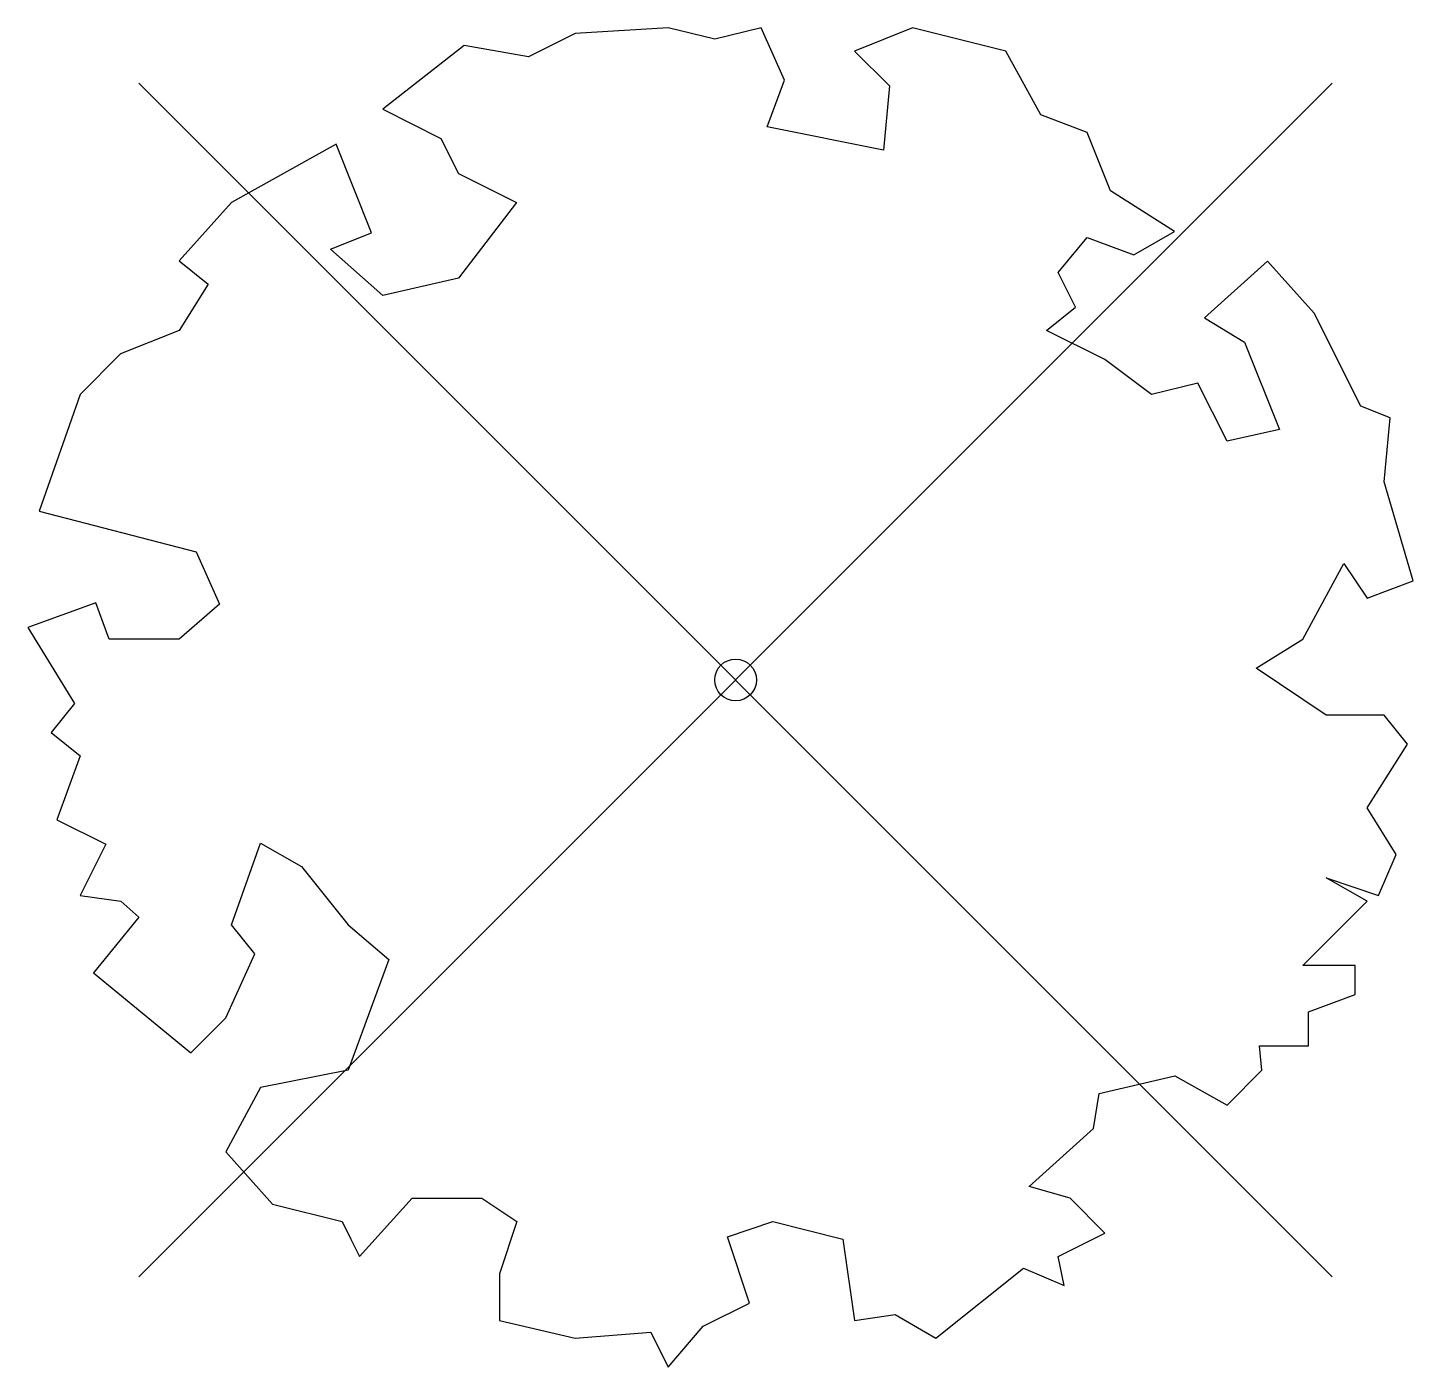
# Model space of a CAD drawing. Header units: metres. Extents: x -5.09 to 4.88, y -4.94 to 4.69.
import ezdxf

# ---------------------------------------------------------------- set-up
doc = ezdxf.new("R2010")
doc.units = ezdxf.units.M
doc.header["$LTSCALE"] = 0.2

msp = doc.modelspace()

# ---------------------------------------------------------------- linework, layer by layer
at = {"lineweight": -3}
for p, q in [((-4.2929, 4.2929), (4.2929, -4.2929)), ((4.2929, 4.2929), (-4.2929, -4.2929))]:
    msp.add_line(p, q, dxfattribs=at)
at = {"linetype": 'Continuous', "flags": 128}
msp.add_lwpolyline([(2.6979, 3.5199), (2.53, 3.9389), (2.197, 4.0644), (1.9445, 4.5244), (1.273, 4.6922), (0.8554, 4.5243), (1.1079, 4.2732), (1.0643, 3.8119), (0.2277, 3.9797), (0.3518, 4.3154), (0.1839, 4.6921), (-0.1504, 4.6088), (-0.4862, 4.6921), (-1.1549, 4.6497), (-1.4906, 4.4832), (-1.9519, 4.565), (-2.5388, 4.1051), (-2.1198, 3.8963), (-1.9942, 3.6438), (-1.5752, 3.435), (-1.9941, 2.8905), (-2.5387, 2.7662), (-2.9154, 3.0992), (-2.6195, 3.2167), (-2.8731, 3.8553), (-3.6278, 3.4349), (-4.0045, 3.0159), (-3.7943, 2.848), (-4.0044, 2.5136), (-4.4248, 2.3458), (-4.7168, 2.0537), (-5.0102, 1.2143), (-3.8801, 0.921), (-3.7122, 0.5443), (-4.0043, 0.2932), (-4.5065, 0.2931), (-4.6023, 0.5556), (-5.0934, 0.3763), (-4.7576, -0.1682), (-4.9255, -0.377), (-4.7166, -0.5449), (-4.8845, -1.0062), (-4.5323, -1.1822), (-4.7166, -1.5507), (-4.4245, -1.5916), (-4.2928, -1.7072), (-4.6191, -2.1068), (-3.9208, -2.682), (-3.6684, -2.4309), (-3.4596, -1.9696), (-3.6275, -1.7608), (-3.4187, -1.1739), (-3.1239, -1.3418), (-2.7881, -1.7607), (-2.496, -2.0105), (-2.788, -2.8075), (-3.4186, -2.9318), (-3.6683, -3.3944), (-3.3325, -3.7711), (-2.8316, -3.8966), (-2.7689, -4.0222), (-2.7061, -4.1477), (-2.3281, -3.7287), (-1.8258, -3.7287), (-1.5747, -3.8965), (-1.6989, -4.2732), (-1.6988, -4.609), (-1.1543, -4.7358), (-0.6097, -4.6921), (-0.4855, -4.9446), (-0.2331, -4.6498), (0.1013, -4.4833), (-0.0588, -4.0065), (0.2691, -3.8964), (0.7727, -4.0233), (0.856, -4.6088), (1.1494, -4.5651), (1.4415, -4.7357), (2.0706, -4.232), (2.3654, -4.3562), (2.3218, -4.1474), (2.6575, -3.9795), (2.4063, -3.7284), (2.1129, -3.6438), (2.5742, -3.2262), (2.6151, -2.975), (3.1596, -2.8481), (3.5377, -3.0582), (3.7874, -2.8071), (3.7704, -2.6328), (4.1232, -2.6327), (4.1231, -2.3867), (4.4589, -2.2625), (4.4589, -2.0537), (4.0822, -2.0537), (4.5434, -1.591), (4.25, -1.4245), (4.6267, -1.5501), (4.7522, -1.2566), (4.5434, -0.9209), (4.8354, -0.461), (4.6675, -0.2522), (4.2499, -0.2522), (3.7463, 0.0849), (4.082, 0.2937), (4.3754, 0.8383), (4.5433, 0.5885), (4.8763, 0.7127), (4.6674, 1.4251), (4.7111, 1.8864), (4.4995, 1.9697), (4.1638, 2.6398), (3.8284, 3.0127), (3.3739, 2.604), (3.6629, 2.4309), (3.9141, 1.8018), (3.5374, 1.7185), (3.3272, 2.1361), (2.9915, 2.0542), (2.6571, 2.3053), (2.2381, 2.5141), (2.4469, 2.6819), (2.3213, 2.9317), (2.5301, 3.1842), (2.8658, 3.0587), (3.1592, 3.2265)], close=True, dxfattribs=at)
msp.add_circle((0, 0), 0.15)

doc.saveas('drawing.dxf')
